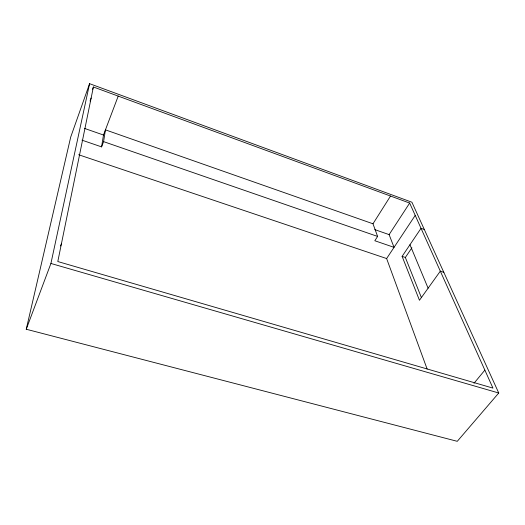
<?xml version="1.0" encoding="UTF-8"?>
<svg xmlns="http://www.w3.org/2000/svg" width="525" height="525" viewBox="0 0 525 525"><rect width="100%" height="100%" fill="white"/><g stroke="black" fill="none" stroke-linecap="round" stroke-linejoin="round"><path stroke-width="0.79" d="M81.972 140.149L101.588 146.888L103.589 141.625L105.44 129.852L372.986 223.788L377.6 236.427L374.824 240.745L394.039 247.347L389.117 234.616L374.811 229.628M101.588 146.888L103.484 135.023L118.217 96.101M93.391 86.993L57.803 261.542L492.955 388.106L409.664 203.07L93.391 86.993L92.577 89.276M26.25 329.241L50.918 263.465L89.585 83.678L411.908 202.23L498.75 393.008L457.268 441.322L26.25 329.241L70.711 137.064L89.585 83.678M90.051 101.082L91.14 98.037M60.572 246.002L61.438 243.725M372.986 223.788L390.521 196.048M389.117 234.616L409.664 203.07M427.14 369.055L386.623 258.549L415.209 215.394M443.828 272.35L440.311 271.156L419.455 300.267L402.111 256.364L421.03 228.323L424.318 229.497M421.404 297.596L405.352 257.473L411.915 247.793M473.996 383.27L484.857 370.125M50.918 263.465L498.75 393.008M78.638 154.737L386.623 258.549M402.111 256.364L405.352 257.473M103.589 141.625L377.6 236.427M84.551 128.422L103.484 135.023M409.966 244.722L428.105 288.192"/></g></svg>
